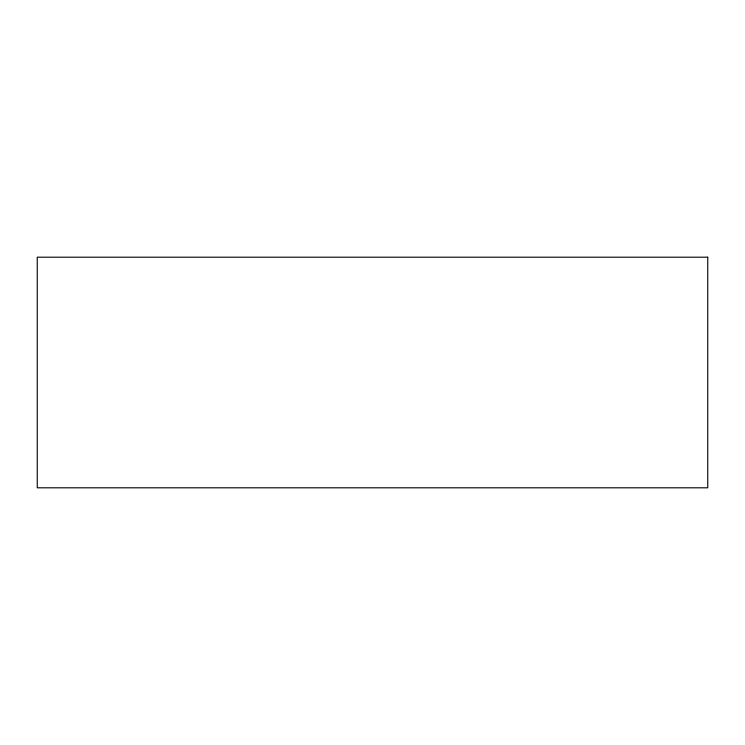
<?xml version="1.0" encoding="UTF-8"?>
<svg xmlns="http://www.w3.org/2000/svg" width="745" height="745" viewBox="0 0 745 745"><rect width="100%" height="100%" fill="white"/><g stroke="black" fill="none" stroke-linecap="round" stroke-linejoin="round"><path stroke-width="1.12" d="M707.75 257.193L37.25 257.193L37.25 487.807L707.75 487.807L707.75 257.193"/></g></svg>
